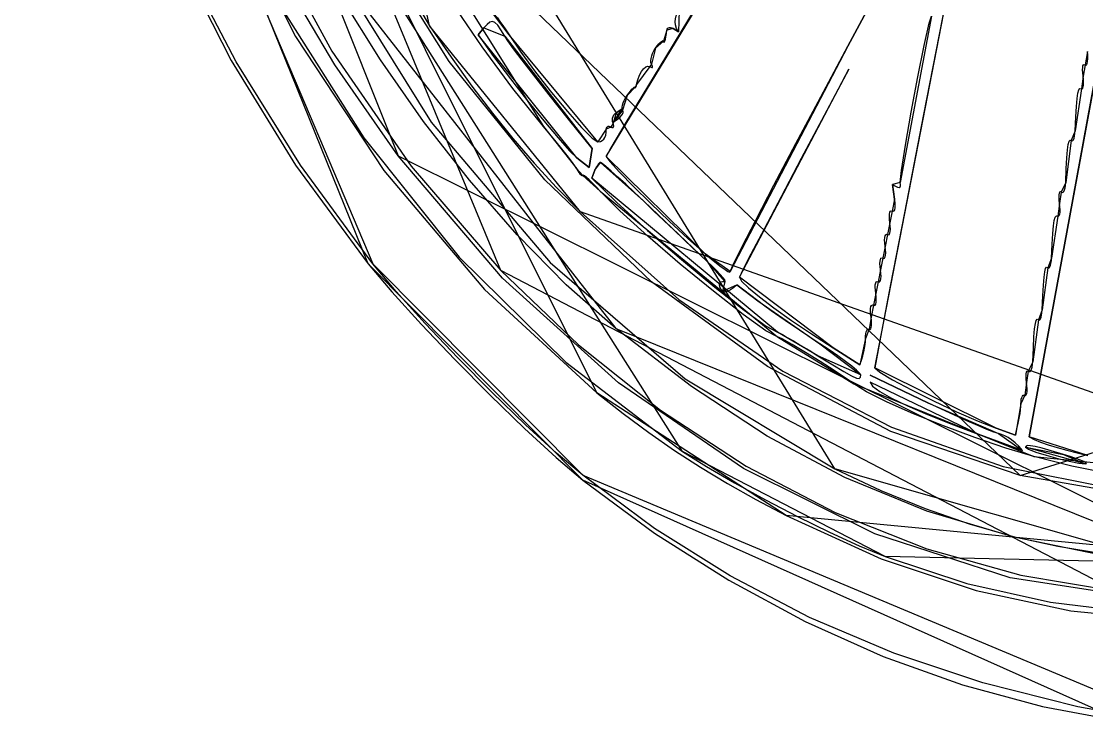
# Model space of a CAD drawing. Extents: x 0.3 to 49.4, y 16 to 54.1.
# Drawn here: x 0.75 to 9.61, y 18.66 to 24.5 of the extents above; entities that cross this region are included whole.
import ezdxf

# ---------------------------------------------------------------- set-up
doc = ezdxf.new("R2010")
doc.units = 0
doc.layers.get('0').update_dxf_attribs({"linetype": 'CONTINUOUS'})

msp = doc.modelspace()

# ---------------------------------------------------------------- linework, layer by layer
at = {"color": 178}
for points in [[(2.4023, 32.4843), (2.2726, 31.3138), (2.2755, 30.1218), (2.4071, 28.9262), (2.6636, 27.7448), (3.0409, 26.5955), (3.5352, 25.4962), (4.1427, 24.4649), (2.4023, 32.4843)], [(1.4497, 30.3593), (1.6265, 28.9616), (1.9062, 27.6521), (2.2858, 26.4309), (2.7618, 25.298), (3.331, 24.2535), (3.9901, 23.2975), (4.7359, 22.43), (1.4497, 30.3593)], [(1.8046, 30.0852), (2.1237, 28.2427), (2.6311, 26.5494), (3.3131, 25.0186), (4.1559, 23.6634), (5.1458, 22.4969), (6.2689, 21.5323), (7.5117, 20.7827), (1.8046, 30.0852)], [(1.2607, 29.9677), (1.5142, 28.409), (1.8978, 26.954), (2.4048, 25.6078), (3.0286, 24.3756), (3.7625, 23.2627), (4.5998, 22.2742), (5.5338, 21.4154), (1.2607, 29.9677)], [(0.7494, 29.6152), (0.98, 28.3466), (1.2678, 27.1789), (1.6147, 26.1016), (2.0227, 25.1042), (2.4937, 24.1762), (3.0296, 23.3072), (3.6324, 22.4866), (0.7494, 29.6152)], [(3.8814, 23.384), (3.3565, 24.1391), (2.8964, 24.9181), (2.4991, 25.7265), (2.1622, 26.5696), (1.8838, 27.4527), (1.6615, 28.3812), (1.4934, 29.3606), (3.8814, 23.384)], [(3.6716, 22.4866), (3.0691, 23.3054), (2.5349, 24.1636), (2.0683, 25.0623), (1.6691, 26.0027), (1.3365, 26.9861), (1.0702, 28.0136), (0.8696, 29.0865), (3.6716, 22.4866)], [(1.5238, 28.3815), (1.8568, 27.0677), (2.3195, 25.812), (2.9023, 24.6294), (3.5957, 23.5347), (4.3903, 22.543), (5.2766, 21.6691), (6.2452, 20.9281), (1.5238, 28.3815)], [(8.2124, 27.6569), (7.4339, 26.385), (6.8156, 25.3733), (6.3429, 24.5977), (6.001, 24.0345), (5.7751, 23.6597), (5.6504, 23.4493), (5.6121, 23.3794), (8.2124, 27.6569)], [(9.0515, 20.7277), (7.9773, 21.0935), (6.9512, 21.6342), (5.9877, 22.336), (5.1011, 23.1852), (4.306, 24.1679), (3.6166, 25.2704), (3.0474, 26.4788), (9.0515, 20.7277)], [(5.0896, 23.6279), (4.8347, 23.9437), (4.5802, 24.2894), (4.332, 24.6554), (4.0962, 25.0321), (3.8789, 25.4097), (3.686, 25.7787), (3.5235, 26.1295), (5.0896, 23.6279)], [(7.6194, 24.2947), (8.6059, 26.1295), (7.6194, 24.2947)], [(8.7191, 26.1295), (8.457, 24.7915), (8.249, 23.7267), (8.0899, 22.91), (7.9749, 22.3163), (7.8989, 21.9204), (7.857, 21.6973), (7.8442, 21.6218), (8.7191, 26.1295)], [(5.691, 21.9487), (5.2796, 22.3135), (4.8721, 22.7269), (4.4747, 23.1811), (4.0935, 23.6683), (3.7347, 24.1804), (3.4045, 24.7097), (3.1091, 25.2482), (5.691, 21.9487)], [(9.8083, 24.7601), (9.7981, 24.7028), (9.7714, 24.5562), (9.7303, 24.3318), (9.6771, 24.041), (9.6136, 23.6955), (9.5421, 23.3065), (9.4647, 22.8857), (9.8083, 24.7601)], [(4.666, 24.5708), (4.6749, 24.5652), (4.6888, 24.5509), (4.7068, 24.5291), (4.7282, 24.5008), (4.7521, 24.4673), (4.7777, 24.4295), (4.804, 24.3886), (4.666, 24.5708)], [(6.2117, 24.4137), (6.1966, 24.443), (6.188, 24.4711), (6.185, 24.4978), (6.1872, 24.5232), (6.1937, 24.5472), (6.2038, 24.5698), (6.2169, 24.5911), (6.2117, 24.4137)], [(8.0556, 23.1626), (8.0644, 23.2608), (8.0977, 23.4715), (8.1464, 23.7469), (8.2016, 24.0395), (8.2542, 24.3015), (8.2953, 24.4853), (8.3159, 24.5433), (8.0556, 23.1626)], [(4.1427, 24.4649), (4.3217, 24.2029), (4.4944, 23.9624), (4.6647, 23.7387), (4.8363, 23.5271), (5.013, 23.3229), (5.1987, 23.1215), (5.3972, 22.9181), (4.1427, 24.4649)], [(4.595, 24.4467), (4.5474, 24.3894), (4.595, 24.4467)], [(4.7683, 24.379), (4.7361, 24.4314), (4.7095, 24.4683), (4.6866, 24.4905), (4.6655, 24.4987), (4.6445, 24.4937), (4.6216, 24.4761), (4.595, 24.4467), (4.7683, 24.379)], [(6.1164, 24.4281), (6.1187, 24.4368), (6.1231, 24.4434), (6.1294, 24.4478), (6.1372, 24.4499), (6.1462, 24.4496), (6.156, 24.4469), (6.1665, 24.4416), (6.1164, 24.4281)], [(4.5474, 24.3894), (4.6754, 24.2101), (4.8148, 24.0242), (4.9567, 23.8422), (5.0919, 23.6749), (5.2115, 23.5328), (5.3065, 23.4267), (5.3679, 23.3671), (4.5474, 24.3894)], [(5.4937, 23.444), (5.2967, 23.6898), (5.1362, 23.8919), (5.009, 24.0539), (4.9119, 24.1798), (4.8416, 24.2734), (4.7948, 24.3385), (4.7683, 24.379), (5.4937, 23.444)], [(4.804, 24.3886), (4.9013, 24.2449), (5.0233, 24.0803), (5.1567, 23.9108), (5.2885, 23.7522), (5.4054, 23.6202), (5.4944, 23.5308), (5.5422, 23.4997), (4.804, 24.3886)], [(6.087, 24.3366), (6.0898, 24.3286), (6.0936, 24.3293), (6.098, 24.3376), (6.1029, 24.3527), (6.1078, 24.3734), (6.1124, 24.3989), (6.1164, 24.4281), (6.087, 24.3366)], [(6.1665, 24.4416), (6.2117, 24.4137), (6.1665, 24.4416)], [(5.988, 24.1455), (5.9832, 24.1581), (5.982, 24.1742), (5.984, 24.1929), (5.9891, 24.2134), (5.9972, 24.2349), (6.0079, 24.2567), (6.0211, 24.2778), (5.988, 24.1455)], [(6.0211, 24.2778), (6.0352, 24.2969), (6.0484, 24.3131), (6.0603, 24.3259), (6.0705, 24.335), (6.0786, 24.3401), (6.0843, 24.3407), (6.087, 24.3366), (6.0211, 24.2778)], [(6.6415, 22.4218), (6.6657, 22.4792), (6.7384, 22.6258), (6.8536, 22.85), (7.0053, 23.1405), (7.1874, 23.4858), (7.3942, 23.8743), (7.6194, 24.2947), (6.6415, 22.4218)], [(9.5914, 24.1393), (9.5988, 24.1359), (9.6049, 24.14), (9.6097, 24.1512), (9.613, 24.1685), (9.6147, 24.1915), (9.6146, 24.2194), (9.6126, 24.2514), (9.5914, 24.1393)], [(5.8637, 23.9754), (5.8739, 24.0162), (5.8875, 24.0527), (5.9036, 24.0836), (5.9214, 24.1076), (5.9398, 24.1234), (5.9579, 24.1299), (5.9748, 24.1258), (5.8637, 23.9754)], [(5.9748, 24.1258), (5.9839, 24.1208), (5.9907, 24.1186), (5.9952, 24.119), (5.9972, 24.122), (5.9967, 24.1275), (5.9936, 24.1353), (5.988, 24.1455), (5.9748, 24.1258)], [(7.6291, 24.1044), (7.423, 23.7186), (7.2329, 23.3615), (7.0644, 23.0436), (6.9232, 22.7756), (6.8147, 22.5679), (6.7446, 22.4313), (6.7185, 22.3762), (7.6291, 24.1044)], [(9.5753, 24.046), (9.5722, 24.0738), (9.5711, 24.0977), (9.5718, 24.1172), (9.5743, 24.1317), (9.5785, 24.1406), (9.5842, 24.1433), (9.5914, 24.1393), (9.5753, 24.046)], [(9.5607, 23.9406), (9.5676, 23.9394), (9.573, 23.9447), (9.5769, 23.9558), (9.5792, 23.9722), (9.5797, 23.9931), (9.5785, 24.0179), (9.5753, 24.046), (9.5607, 23.9406)], [(5.7861, 23.8861), (5.8002, 23.9055), (5.8133, 23.9224), (5.8252, 23.9364), (5.8354, 23.9471), (5.8434, 23.9539), (5.849, 23.9566), (5.8516, 23.9547), (5.7861, 23.8861)], [(5.8516, 23.9547), (5.8529, 23.9515), (5.8544, 23.9506), (5.8561, 23.9518), (5.858, 23.955), (5.8599, 23.9601), (5.8618, 23.9669), (5.8637, 23.9754), (5.8516, 23.9547)], [(9.509, 23.5925), (9.5141, 23.7066), (9.5194, 23.795), (9.5252, 23.8604), (9.5318, 23.9051), (9.5397, 23.9317), (9.5492, 23.9427), (9.5607, 23.9406), (9.509, 23.5925)], [(5.7476, 23.7626), (5.7441, 23.7732), (5.7439, 23.7875), (5.747, 23.8045), (5.753, 23.8237), (5.7616, 23.8442), (5.7728, 23.8652), (5.7861, 23.8861), (5.7476, 23.7626)], [(5.6678, 23.6561), (5.664, 23.6698), (5.6631, 23.684), (5.6647, 23.6981), (5.6687, 23.7115), (5.6751, 23.7237), (5.6835, 23.7342), (5.6938, 23.7425), (5.6678, 23.6561)], [(5.7417, 23.7721), (5.6784, 23.6695), (5.7417, 23.7721)], [(5.6784, 23.6695), (5.7052, 23.6875), (5.7253, 23.7037), (5.7393, 23.7183), (5.7479, 23.7314), (5.7517, 23.7431), (5.7514, 23.7535), (5.7476, 23.7626), (5.6784, 23.6695)], [(5.6938, 23.7425), (5.7417, 23.7721), (5.6938, 23.7425)], [(5.6508, 23.6232), (5.6592, 23.6191), (5.6658, 23.6183), (5.6704, 23.6205), (5.673, 23.6256), (5.6735, 23.6333), (5.6718, 23.6435), (5.6678, 23.6561), (5.6508, 23.6232)], [(5.3668, 23.2754), (5.3496, 23.3016), (5.3222, 23.3394), (5.2861, 23.3868), (5.2431, 23.4414), (5.1949, 23.5013), (5.1432, 23.5641), (5.0896, 23.6279), (5.3668, 23.2754)], [(5.5422, 23.4997), (5.5625, 23.5043), (5.5789, 23.5116), (5.5916, 23.5222), (5.601, 23.5364), (5.6074, 23.5548), (5.611, 23.5777), (5.6121, 23.6056), (5.5422, 23.4997)], [(5.6121, 23.6056), (5.6132, 23.6145), (5.6161, 23.6214), (5.6207, 23.6262), (5.6267, 23.629), (5.6339, 23.6294), (5.642, 23.6275), (5.6508, 23.6232), (5.6121, 23.6056)], [(9.4774, 23.5109), (9.4838, 23.5076), (9.4898, 23.5101), (9.4953, 23.518), (9.5002, 23.5306), (9.5043, 23.5476), (9.5072, 23.5684), (9.509, 23.5925), (9.4774, 23.5109)], [(9.4306, 23.1617), (9.4358, 23.2774), (9.441, 23.3673), (9.4464, 23.4337), (9.4525, 23.4789), (9.4595, 23.5053), (9.4677, 23.5152), (9.4774, 23.5109), (9.4306, 23.1617)], [(11.2308, 19.7276), (10.1047, 19.7032), (8.9691, 19.8784), (7.845, 20.2428), (6.7532, 20.786), (5.7147, 21.4975), (4.7505, 22.367), (3.8814, 23.384), (11.2308, 19.7276)], [(5.4698, 23.287), (5.4937, 23.444), (5.4698, 23.287)], [(5.6121, 23.3794), (5.6413, 23.3367), (5.7206, 23.2493), (5.8376, 23.1295), (5.98, 22.9894), (6.1352, 22.8412), (6.2908, 22.6972), (6.4346, 22.5696), (5.6121, 23.3794)], [(5.3679, 23.3671), (5.4698, 23.287), (5.3679, 23.3671)], [(5.5648, 23.3291), (5.559, 23.3274), (5.5523, 23.3225), (5.5452, 23.3148), (5.5378, 23.3047), (5.5305, 23.2926), (5.5235, 23.2789), (5.5172, 23.264), (5.5648, 23.3291)], [(5.9232, 23.006), (5.8459, 23.0799), (5.7736, 23.1478), (5.7085, 23.2078), (5.653, 23.2579), (5.609, 23.2962), (5.5789, 23.3206), (5.5648, 23.3291), (5.9232, 23.006)], [(5.4157, 23.2216), (5.4143, 23.217), (5.4105, 23.2171), (5.4047, 23.2215), (5.3971, 23.2299), (5.3881, 23.2418), (5.3778, 23.2571), (5.3668, 23.2754), (5.4157, 23.2216)], [(5.5614, 23.0905), (5.5282, 23.1264), (5.4977, 23.1579), (5.4707, 23.1842), (5.4481, 23.2046), (5.4308, 23.2181), (5.4197, 23.224), (5.4157, 23.2216), (5.5614, 23.0905)], [(5.5172, 23.264), (5.4922, 23.1989), (5.5172, 23.264)], [(5.4922, 23.1989), (5.696, 22.9981), (5.9536, 22.7647), (6.2361, 22.522), (6.5143, 22.2929), (6.7593, 22.1007), (6.9422, 21.9684), (7.0337, 21.9192), (5.4922, 23.1989)], [(7.9907, 23.1444), (8.0152, 23.1307), (8.0337, 23.1234), (8.0466, 23.122), (8.0546, 23.1258), (8.0584, 23.1343), (8.0585, 23.1467), (8.0556, 23.1626), (7.9907, 23.1444)], [(8.0085, 23.0235), (7.9907, 23.1444), (8.0085, 23.0235)], [(9.3941, 23.0834), (9.4016, 23.0793), (9.4086, 23.0811), (9.4151, 23.0884), (9.4208, 23.1005), (9.4254, 23.1171), (9.4288, 23.1377), (9.4306, 23.1617), (9.3941, 23.0834)], [(7.0346, 21.88), (6.9372, 21.931), (6.7489, 22.0663), (6.5017, 22.2598), (6.2273, 22.4851), (5.9579, 22.7162), (5.7253, 22.9267), (5.5614, 23.0905), (7.0346, 21.88)], [(9.3795, 22.9885), (9.3764, 23.0163), (9.3751, 23.0404), (9.3757, 23.06), (9.3779, 23.0747), (9.3818, 23.0839), (9.3872, 23.087), (9.3941, 23.0834), (9.3795, 22.9885)], [(6.4497, 22.5067), (6.3972, 22.5555), (6.3318, 22.617), (6.2566, 22.688), (6.1749, 22.7654), (6.09, 22.8463), (6.005, 22.9275), (5.9232, 23.006), (6.4497, 22.5067)], [(7.9889, 22.9255), (7.9974, 22.923), (8.0042, 22.9266), (8.0091, 22.9361), (8.012, 22.9509), (8.013, 22.9706), (8.0118, 22.995), (8.0085, 23.0235), (7.9889, 22.9255)], [(9.3649, 22.8831), (9.3718, 22.8819), (9.3772, 22.8872), (9.3811, 22.8983), (9.3834, 22.9147), (9.3839, 22.9356), (9.3827, 22.9604), (9.3795, 22.9885), (9.3649, 22.8831)], [(5.3972, 22.9181), (6.2148, 22.1914), (7.0797, 21.5942), (7.9815, 21.1299), (8.91, 20.8023), (9.8551, 20.6148), (10.8066, 20.5712), (11.7541, 20.675), (5.3972, 22.9181)], [(7.9693, 22.8276), (7.9659, 22.8561), (7.9648, 22.8804), (7.9657, 22.9002), (7.9687, 22.915), (7.9736, 22.9245), (7.9803, 22.9281), (7.9889, 22.9255), (7.9693, 22.8276)], [(9.4647, 22.8857), (9.1266, 21.049), (9.4647, 22.8857)], [(9.3131, 22.5351), (9.3183, 22.6491), (9.3236, 22.7376), (9.3294, 22.8029), (9.336, 22.8476), (9.3439, 22.8742), (9.3534, 22.8852), (9.3649, 22.8831), (9.3131, 22.5351)], [(7.9497, 22.7297), (7.9582, 22.7272), (7.965, 22.7308), (7.9699, 22.7402), (7.9728, 22.755), (7.9738, 22.7748), (7.9726, 22.7991), (7.9693, 22.8276), (7.9497, 22.7297)], [(7.9301, 22.6318), (7.9268, 22.6603), (7.9256, 22.6846), (7.9266, 22.7044), (7.9295, 22.7192), (7.9344, 22.7286), (7.9412, 22.7323), (7.9497, 22.7297), (7.9301, 22.6318)], [(15.2321, 22.6707), (14.4921, 21.9566), (13.6914, 21.3839), (12.8377, 20.955), (11.9391, 20.6725), (11.0033, 20.5388), (10.0381, 20.5564), (9.0515, 20.7277), (15.2321, 22.6707)], [(7.9105, 22.5339), (7.9191, 22.5313), (7.9258, 22.535), (7.9307, 22.5444), (7.9337, 22.5592), (7.9346, 22.579), (7.9335, 22.6033), (7.9301, 22.6318), (7.9105, 22.5339)], [(6.4346, 22.5696), (6.4836, 22.5281), (6.5282, 22.4919), (6.5672, 22.4619), (6.5993, 22.439), (6.6232, 22.4241), (6.6377, 22.4181), (6.6415, 22.4218), (6.4346, 22.5696)], [(6.5963, 22.3402), (6.6013, 22.3427), (6.5962, 22.3539), (6.5818, 22.373), (6.5591, 22.3988), (6.5289, 22.4303), (6.4921, 22.4666), (6.4497, 22.5067), (6.5963, 22.3402)], [(7.891, 22.436), (7.8876, 22.4645), (7.8865, 22.4888), (7.8874, 22.5086), (7.8904, 22.5234), (7.8953, 22.5328), (7.902, 22.5365), (7.9105, 22.5339), (7.891, 22.436)], [(9.2816, 22.4535), (9.2879, 22.4502), (9.294, 22.4527), (9.2995, 22.4605), (9.3044, 22.4732), (9.3084, 22.4901), (9.3114, 22.5109), (9.3131, 22.5351), (9.2816, 22.4535)], [(3.6324, 22.4866), (3.828, 22.2547), (4.0746, 21.9831), (4.3535, 21.6907), (4.6458, 21.3964), (4.9329, 21.119), (5.196, 20.8775), (5.4163, 20.6907), (3.6324, 22.4866)], [(5.4163, 20.7299), (5.1983, 20.9144), (4.941, 21.1503), (4.6615, 21.42), (4.3775, 21.706), (4.1062, 21.9908), (3.8651, 22.2568), (3.6716, 22.4866), (5.4163, 20.7299)], [(4.7359, 22.43), (5.3814, 21.8126), (6.0626, 21.2705), (6.7751, 20.8058), (7.5145, 20.4209), (8.2764, 20.1181), (9.0564, 19.8996), (9.8502, 19.7677), (4.7359, 22.43)], [(7.8714, 22.3381), (7.8799, 22.3355), (7.8867, 22.3391), (7.8916, 22.3486), (7.8945, 22.3634), (7.8955, 22.3832), (7.8943, 22.4075), (7.891, 22.436), (7.8714, 22.3381)], [(9.2348, 22.1042), (9.24, 22.2199), (9.2451, 22.3098), (9.2506, 22.3762), (9.2567, 22.4215), (9.2636, 22.4479), (9.2719, 22.4578), (9.2816, 22.4535), (9.2348, 22.1042)], [(6.5779, 22.259), (6.5634, 22.277), (6.5551, 22.295), (6.5526, 22.3116), (6.5558, 22.3257), (6.5643, 22.336), (6.5779, 22.3412), (6.5963, 22.3402), (6.5779, 22.259)], [(6.7185, 22.3762), (6.7358, 22.3439), (6.7928, 22.288), (6.8845, 22.2124), (7.0058, 22.1209), (7.1519, 22.0171), (7.3177, 21.9048), (7.4981, 21.7878), (6.7185, 22.3762)], [(7.8518, 22.2401), (7.8484, 22.2686), (7.8473, 22.293), (7.8482, 22.3127), (7.8512, 22.3276), (7.8561, 22.337), (7.8628, 22.3406), (7.8714, 22.3381), (7.8518, 22.2401)], [(6.6973, 22.311), (6.6686, 22.2884), (6.6444, 22.2718), (6.6243, 22.2607), (6.608, 22.2545), (6.5951, 22.2525), (6.5851, 22.2542), (6.5779, 22.259), (6.6973, 22.311)], [(6.8711, 22.1783), (6.6973, 22.311), (6.8711, 22.1783)], [(7.8322, 22.1422), (7.8407, 22.1397), (7.8475, 22.1433), (7.8524, 22.1527), (7.8554, 22.1676), (7.8563, 22.1873), (7.8551, 22.2117), (7.8518, 22.2401), (7.8322, 22.1422)], [(7.386, 21.8233), (7.3034, 21.8776), (7.2186, 21.9344), (7.1346, 21.9914), (7.0548, 22.0464), (6.9821, 22.0974), (6.9199, 22.1421), (6.8711, 22.1783), (7.386, 21.8233)], [(7.8126, 22.0443), (7.8093, 22.0728), (7.8081, 22.0971), (7.8091, 22.1169), (7.812, 22.1317), (7.8169, 22.1412), (7.8237, 22.1448), (7.8322, 22.1422), (7.8126, 22.0443)], [(9.2033, 22.0226), (9.2096, 22.0193), (9.2156, 22.0218), (9.2212, 22.0297), (9.2261, 22.0423), (9.2301, 22.0593), (9.2331, 22.0801), (9.2348, 22.1042), (9.2033, 22.0226)], [(7.7983, 21.9432), (7.8052, 21.9418), (7.8106, 21.9468), (7.8144, 21.9574), (7.8166, 21.9731), (7.8171, 21.9933), (7.8158, 22.0172), (7.8126, 22.0443), (7.7983, 21.9432)], [(9.1565, 21.6734), (9.1617, 21.7891), (9.1668, 21.879), (9.1723, 21.9454), (9.1783, 21.9907), (9.1853, 22.0171), (9.1935, 22.027), (9.2033, 22.0226), (9.1565, 21.6734)], [(10.6639, 19.9452), (9.7941, 20.0534), (9.0032, 20.2149), (8.2756, 20.4333), (7.596, 20.7122), (6.949, 21.0553), (6.3191, 21.4663), (5.691, 21.9487), (10.6639, 19.9452)], [(7.0337, 21.9192), (7.047, 21.914), (7.0753, 21.8992), (7.1166, 21.876), (7.1689, 21.8457), (7.2301, 21.8093), (7.298, 21.7681), (7.3708, 21.7234), (7.0337, 21.9192)], [(7.6683, 21.4887), (7.6047, 21.535), (7.5062, 21.6004), (7.3884, 21.6755), (7.2668, 21.7506), (7.1569, 21.8161), (7.0743, 21.8624), (7.0346, 21.88), (7.6683, 21.4887)], [(7.7662, 21.866), (7.7671, 21.8876), (7.7695, 21.9065), (7.7733, 21.9222), (7.7783, 21.9342), (7.7842, 21.942), (7.791, 21.9451), (7.7983, 21.9432), (7.7662, 21.866)], [(7.7271, 21.5642), (7.718, 21.5785), (7.6923, 21.603), (7.6519, 21.6362), (7.599, 21.6763), (7.5356, 21.722), (7.4639, 21.7715), (7.386, 21.8233), (7.7271, 21.5642)], [(7.4981, 21.7878), (7.7196, 21.6474), (7.4981, 21.7878)], [(7.7196, 21.6474), (7.7336, 21.6864), (7.7446, 21.7226), (7.7531, 21.7562), (7.7593, 21.7872), (7.7633, 21.8158), (7.7655, 21.842), (7.7662, 21.866), (7.7196, 21.6474)], [(7.3708, 21.7234), (7.4957, 21.6463), (7.5875, 21.591), (7.6513, 21.5555), (7.6921, 21.5373), (7.7149, 21.5342), (7.7249, 21.5439), (7.7271, 21.5642), (7.3708, 21.7234)], [(7.8442, 21.6218), (7.8846, 21.5859), (7.9922, 21.5218), (8.1475, 21.4392), (8.3308, 21.348), (8.5223, 21.2579), (8.7026, 21.1787), (8.8518, 21.1202), (7.8442, 21.6218)], [(9.12, 21.5951), (9.1274, 21.591), (9.1345, 21.5929), (9.141, 21.6001), (9.1466, 21.6122), (9.1513, 21.6288), (9.1546, 21.6494), (9.1565, 21.6734), (9.12, 21.5951)], [(8.2852, 21.332), (7.8054, 21.5613), (8.2852, 21.332)], [(9.1053, 21.5002), (9.1022, 21.528), (9.1009, 21.5521), (9.1015, 21.5717), (9.1038, 21.5865), (9.1077, 21.5956), (9.1131, 21.5987), (9.12, 21.5951), (9.1053, 21.5002)], [(9.1662, 20.8866), (8.9328, 20.9567), (8.6763, 21.0441), (8.4143, 21.1415), (8.1647, 21.2418), (7.9453, 21.3379), (7.7739, 21.4226), (7.6683, 21.4887), (9.1662, 20.8866)], [(7.8054, 21.5036), (7.8258, 21.47), (7.8856, 21.4252), (7.9827, 21.3705), (8.115, 21.3068), (8.2805, 21.2351), (8.477, 21.1563), (8.7024, 21.0716), (7.8054, 21.5036)], [(9.0908, 21.3948), (9.0976, 21.3936), (9.1031, 21.3989), (9.1069, 21.4101), (9.1092, 21.4264), (9.1097, 21.4473), (9.1085, 21.4721), (9.1053, 21.5002), (9.0908, 21.3948)], [(5.5338, 21.4154), (5.752, 21.2435), (5.9654, 21.0848), (6.1782, 20.9368), (6.3945, 20.7965), (6.6185, 20.6615), (6.8544, 20.5289), (7.1063, 20.396), (5.5338, 21.4154)], [(9.0581, 21.3242), (9.0591, 21.3444), (9.0617, 21.3619), (9.0656, 21.3763), (9.0706, 21.3873), (9.0766, 21.3943), (9.0834, 21.397), (9.0908, 21.3948), (9.0581, 21.3242)], [(8.871, 21.0763), (8.8341, 21.0884), (8.7755, 21.1113), (8.699, 21.1434), (8.6082, 21.183), (8.5065, 21.2287), (8.3976, 21.2789), (8.2852, 21.332), (8.871, 21.0763)], [(9.012, 21.0637), (9.0257, 21.117), (9.0366, 21.1643), (9.0449, 21.2059), (9.051, 21.2423), (9.0551, 21.2739), (9.0574, 21.3011), (9.0581, 21.3242), (9.012, 21.0637)], [(8.8518, 21.1202), (9.012, 21.0637), (8.8518, 21.1202)], [(8.7024, 21.0716), (9.0707, 20.9371), (8.7024, 21.0716)], [(9.0707, 20.9371), (9.0399, 20.9716), (9.0096, 21.0004), (8.9801, 21.024), (8.9513, 21.0429), (8.9235, 21.0576), (8.8967, 21.0686), (8.871, 21.0763), (9.0707, 20.9371)], [(9.1266, 21.049), (9.1675, 21.0277), (9.221, 21.0058), (9.2853, 20.9836), (9.3586, 20.9612), (9.4391, 20.9389), (9.5251, 20.9168), (9.6148, 20.8952), (9.1266, 21.049)], [(6.2452, 20.9281), (6.444, 20.8028), (6.6785, 20.6664), (6.9357, 20.5256), (7.2025, 20.3873), (7.4659, 20.2581), (7.7129, 20.1449), (7.9303, 20.0544), (6.2452, 20.9281)], [(9.4112, 20.9037), (9.3108, 20.933), (9.2337, 20.9544), (9.1772, 20.9685), (9.1381, 20.9758), (9.1138, 20.9769), (9.1014, 20.9722), (9.0978, 20.9624), (9.4112, 20.9037)], [(9.0978, 20.9624), (9.121, 20.9465), (9.1818, 20.9234), (9.2672, 20.8966), (9.3641, 20.8698), (9.4595, 20.8467), (9.5403, 20.8307), (9.5934, 20.8256), (9.0978, 20.9624)], [(9.5934, 20.8256), (9.6032, 20.8282), (9.5992, 20.8345), (9.5825, 20.844), (9.5542, 20.8561), (9.5155, 20.8704), (9.4674, 20.8865), (9.4112, 20.9037), (9.5934, 20.8256)], [(11.2911, 20.6738), (10.9815, 20.6569), (10.6799, 20.6551), (10.3827, 20.6689), (10.0864, 20.6986), (9.7873, 20.7445), (9.4817, 20.8071), (9.1662, 20.8866), (11.2911, 20.6738)], [(10.3707, 18.6582), (9.5314, 18.8063), (8.743, 19.0047), (8.0013, 19.2527), (7.3021, 19.5498), (6.641, 19.8955), (6.0138, 20.289), (5.4163, 20.7299), (10.3707, 18.6582)], [(7.5117, 20.7827), (7.8936, 20.6049), (8.2638, 20.4535), (8.6283, 20.3266), (8.9934, 20.2227), (9.3652, 20.1399), (9.7498, 20.0764), (10.1535, 20.0306), (7.5117, 20.7827)], [(5.4163, 20.6907), (6.0126, 20.2499), (6.6304, 19.8577), (7.2656, 19.5158), (7.9146, 19.2258), (8.5734, 18.9895), (9.2381, 18.8087), (9.9049, 18.685), (5.4163, 20.6907)], [(7.1063, 20.396), (7.8977, 20.0368), (8.6858, 19.7724), (9.4725, 19.6026), (10.2596, 19.5273), (11.049, 19.5462), (11.8427, 19.6592), (12.6423, 19.866), (7.1063, 20.396)], [(7.9303, 20.0544), (8.6083, 19.8305), (9.3036, 19.6758), (10.008, 19.5904), (10.7131, 19.5746), (11.4107, 19.6285), (12.0924, 19.7523), (12.7499, 19.9463), (7.9303, 20.0544)]]:
    msp.add_lwpolyline(points, dxfattribs=at)

doc.saveas('drawing.dxf')
